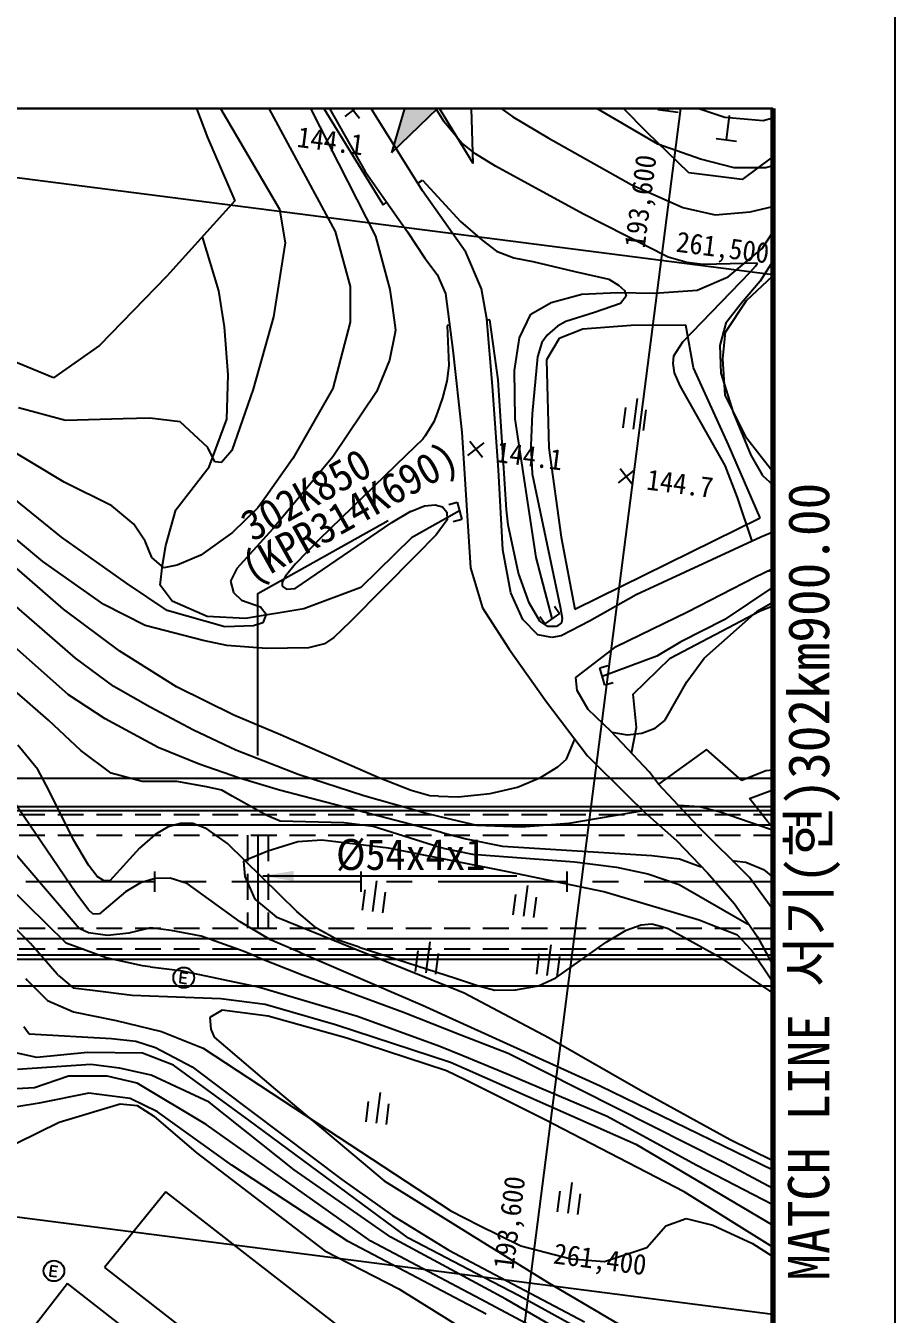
# Model space of a CAD drawing. Header units: millimetres. Extents: x 4198 to 4994, y 1103 to 1807.
# Drawn here: x 4909.5 to 4993.9, y 1431 to 1556 of the extents above; entities that cross this region are included whole.
import ezdxf
from ezdxf.enums import TextEntityAlignment as Align
from ezdxf.xclip import XClip

# ---------------------------------------------------------------- set-up
doc = ezdxf.new("R2010")
doc.units = ezdxf.units.MM
doc.header["$LTSCALE"] = 10
doc.header["$MEASUREMENT"] = 0
doc.header["$XCLIPFRAME"] = 2
for name, pattern in [('A-CENTR01', [2, 1.25, -0.25, 0.25, -0.25]), ('CENTER', [2, 1.25, -0.25, 0.25, -0.25]), ('HIDDEN', [0.375, 0.25, -0.125])]:
    doc.linetypes.add(name, pattern=pattern)
for name, color, linetype in [('TN-MACL', 6, 'A-CENTR01'), ('TZ-BASE', 253, 'Continuous'), ('TZ-CABL', 4, 'Continuous')]:
    doc.layers.add(name, color=color, linetype=linetype)
doc.layers.add('TX-PAPR', color=2, linetype='Continuous', plot=False)
doc.styles.add('HANA', font='GulimChe.ttf')
doc.styles.get("Standard").update_dxf_attribs({"font": 'GulimChe.ttf'})
doc.linetypes.add('ZIGZAG', pattern='A,0.0001,-0.2,[131,ltypeshp.shx,S=0.2,R=0,X=-0.2,Y=0],-0.4,[131,ltypeshp.shx,S=0.2,R=180,X=0.2,Y=0],-0.2', length=0.8001)
doc.dimstyles.get("Standard").update_dxf_attribs({"dimtxt": 0.18, "dimasz": 0.18, "dimexe": 0.18, "dimexo": 0.0625, "dimgap": 0.09, "dimtad": 0, "dimtih": 1, "dimtoh": 1, "dimdec": 4, "dimzin": 0, "dimdsep": 46, "dimtxsty": 'Standard', "dimcen": 0.09, "dimadec": 0, "dimazin": 0, "dimtfac": 1, "dimtdec": 4, "dimtofl": 0, "dimtmove": 0, "dimatfit": 3, "dimfxl": 0, "dimtolj": 1, "dimtzin": 0, "dimarcsym": 0})

# ---------------------------------------------------------------- blocks, each defined once
blk = doc.blocks.new('JD-DFHDH6GH34GH7')
at = {"layer": 'TZ-BASE'}
for p, q in [((658.93, -175), (700, 144.59)), ((80, 138.55), (700, 58.88)), ((670.16, 94.96), (662.97, 70.68)), ((670.9, 69.65), (670.16, 94.96)), ((643.67, 88.86, 142), (652.67, 72.04, 142)), ((668.08, 73.7, 145), (660.13, 86.8, 145)), ((642.09, 80.05, 140.17), (645.14, 72.19, 140.17)), ((687.75, 72.69, 147.54), (681.23, 79.4, 147.54)), ((655.91, 76.84, 145.85), (660.44, 68.89, 145.85)), ((661.28, 74.57, 138.32), (660.01, 76.61, 138.32)), ((688.83, 71.52, 147), (679.77, 76.85, 147)), ((689.81, 74.76, 148.78), (690.11, 77.14, 148.78)), ((645.8, 75.99, 141), (652.13, 65.22, 141)), ((654.76, 75.75, 143), (661.42, 62.61, 143)), ((656.41, 75, 144), (662.11, 65.74, 144)), ((658.48, 74.23, 144.06), (660.07, 75.45, 144.06)), ((658.66, 75.63, 144.06), (659.89, 74.05, 144.06)), ((667.58, 75.12), (662.97, 70.68)), ((670.9, 69.65), (667.58, 75.12)), ((673.05, 75.41, 146), (674.75, 74.17, 146)), ((695.32, 74.12, 148), (691.42, 75.43, 148)), ((666, 67, 138.32), (661.28, 74.57, 138.32)), ((674.75, 74.17, 146), (678.2, 72.13, 146)), ((688.82, 74.89, 148.78), (690.8, 74.63, 148.78)), ((699.06, 73.78, 148), (695.32, 74.12, 148)), ((695.48, 71.94, 148.43), (695.79, 74.32, 148.43)), ((700, 74.04, 148), (699.06, 73.78, 148)), ((669.73, 71.7, 145), (668.08, 73.7, 145)), ((691.83, 68.74, 147.54), (687.75, 72.69, 147.54)), ((645.14, 72.19, 140.17), (647.79, 66.02, 140.17)), ((652.67, 72.04, 142), (657.52, 63.05, 142)), ((671.14, 70.59, 145), (669.73, 71.7, 145)), ((678.2, 72.13, 146), (686.23, 67.62, 146)), ((692.97, 70.07, 147), (688.83, 71.52, 147)), ((694.49, 72.07, 148.43), (696.47, 71.81, 148.43)), ((673.08, 69.4, 145), (671.14, 70.59, 145)), ((696.23, 69.23, 147), (692.97, 70.07, 147)), ((699.93, 70.26, 147.54), (697.02, 68.1, 147.54)), ((700, 70.6, 147.54), (699.93, 70.26, 147.54)), ((660.44, 68.89, 145.85), (662.03, 66.61, 145.85)), ((681.54, 64.77, 145), (673.08, 69.4, 145)), ((697.02, 68.1, 147.54), (691.83, 68.74, 147.54)), ((699.32, 69.25, 147), (696.23, 69.23, 147)), ((700, 69.44, 147), (699.32, 69.25, 147)), ((665.54, 67.75, 144), (666, 68.03, 144)), ((666, 68.03, 144), (669.68, 64.03, 144)), ((686.23, 67.62, 146), (691.24, 65.38, 146)), ((662.03, 66.61, 145.85), (664.53, 63.02, 145.85)), ((670.19, 61.06, 138.32), (666, 67, 138.32)), ((647.79, 66.02, 140.17), (641.17, 58.73, 140.17)), ((652.13, 65.22, 141), (652.66, 61.95, 141)), ((662.11, 65.74, 144), (662.17, 65.66, 144)), ((662.17, 65.66, 144), (662.53, 65.89, 144)), ((691.24, 65.38, 146), (694.39, 64.69, 146)), ((697.79, 64.96, 146), (700, 65.48, 146)), ((669.68, 64.03, 144), (671.77, 62.22, 144)), ((683.64, 63.71, 145), (681.54, 64.77, 145)), ((694.39, 64.69, 146), (697.79, 64.96, 146)), ((646.22, 57.29, 140.55), (644.63, 62.53, 140.55)), ((657.52, 63.05, 142), (658.98, 57.71, 142)), ((661.42, 62.61, 143), (662.81, 57.43, 143)), ((664.53, 63.02, 145.85), (666.23, 60.49, 145.85)), ((689.83, 60.56, 145), (683.64, 63.71, 145)), ((698.97, 61.42, 143.69), (700, 63, 143.69)), ((652.66, 61.95, 141), (651.53, 54.8, 141)), ((671.77, 62.22, 144), (673.18, 61.15, 144)), ((695.66, 58.65, 143.69), (698.97, 61.42, 143.69)), ((666.23, 60.49, 145.85), (667.4, 58.9, 145.85)), ((671.71, 57.5, 138.32), (670.19, 61.06, 138.32)), ((673.18, 61.15, 144), (674.86, 60.5, 144)), ((674.86, 60.5, 144), (676.69, 60.15, 144)), ((676.69, 60.15, 144), (680.76, 59.19, 144)), ((691.63, 60.05, 145), (689.83, 60.56, 145)), ((693.21, 59.86, 145), (691.63, 60.05, 145)), ((698.5, 60, 145), (693.21, 59.86, 145)), ((698.32, 59.69, 145), (698.5, 60, 145)), ((700, 60.18, 146), (698.75, 58.24, 146)), ((667.4, 58.9, 145.85), (668.23, 57.04, 145.85)), ((680.76, 59.19, 144), (684.08, 58.43, 144)), ((691.24, 52.36, 145), (697.79, 59.11, 145)), ((697.42, 56.37, 147.6), (700, 58.75, 147.6)), ((697.79, 59.11, 145), (698.32, 59.69, 145)), ((641.17, 58.73, 140.17), (634.64, 52.01, 140.17)), ((658.98, 57.71, 142), (658.97, 54.28, 142)), ((672.24, 54.6, 138.32), (671.71, 57.5, 138.32)), ((684.08, 58.43, 144), (685, 57.87, 144)), ((685, 57.87, 144), (685.6, 57.35, 144)), ((692.65, 57.37, 143.69), (695.66, 58.65, 143.69)), ((698.75, 58.24, 146), (696.93, 56.09, 146)), ((646.79, 53.82, 140.55), (646.22, 57.29, 140.55)), ((662.81, 57.43, 143), (663.07, 55.65, 143)), ((668.23, 57.04, 145.85), (668.95, 51.54, 145.85)), ((678.49, 56.19, 143.69), (681.46, 56.98, 143.69)), ((681.46, 56.98, 143.69), (684.92, 57.14, 143.69)), ((684.92, 57.14, 143.69), (688.51, 57.08, 143.69)), ((685.75, 56.78, 144), (685.22, 56.07, 144)), ((685.6, 57.35, 144), (685.75, 56.78, 144)), ((688.51, 57.08, 143.69), (692.65, 57.37, 143.69)), ((695.4, 53.29, 147.6), (697.42, 56.37, 147.6)), ((663.07, 55.65, 143), (663.38, 53.5, 143)), ((675.4, 52.74, 143.69), (676.5, 55.03, 143.69)), ((676.5, 55.03, 143.69), (678.49, 56.19, 143.69)), ((682.67, 55.19, 144), (679.91, 54.33, 144)), ((685.22, 56.07, 144), (682.67, 55.19, 144)), ((696.93, 56.09, 146), (695.42, 54.17, 146)), ((630.17, 48.87, 140.17), (617.05, 54.25, 140.17)), ((647.13, 49.16, 140.55), (646.79, 53.82, 140.55)), ((651.53, 54.8, 141), (649.55, 47.76, 141)), ((658.97, 54.28, 142), (657.28, 47.84, 142)), ((668.63, 53.97, 144), (668.38, 53.93, 144)), ((668.38, 53.93, 144), (668.55, 50.05, 144)), ((672.8, 48.07, 138.32), (672.24, 54.6, 138.32)), ((672.54, 54.5, 144), (672.25, 54.46, 144)), ((673.34, 48.66, 144), (672.54, 54.5, 144)), ((679.08, 53.88, 144), (678.09, 53.02, 144)), ((679.91, 54.33, 144), (679.08, 53.88, 144)), ((686.25, 53.93, 144.63), (681.54, 53.59, 144.63)), ((691.55, 53.99, 144.63), (686.25, 53.93, 144.63)), ((692.3, 49.84, 144.63), (691.55, 53.99, 144.63)), ((695.42, 54.17, 146), (694.86, 52, 146)), ((663.3, 53.13, 143), (662.79, 50.57, 143)), ((663.38, 53.5, 143), (663.3, 53.13, 143)), ((674.93, 49.57, 143.69), (675.4, 52.74, 143.69)), ((678.09, 53.02, 144), (677.56, 52.31, 144)), ((679.24, 52.69, 144.63), (678.04, 50.61, 144.63)), ((681.54, 53.59, 144.63), (679.24, 52.69, 144.63)), ((695.13, 50.7, 147.6), (695.4, 53.29, 147.6)), ((634.64, 52.01, 140.17), (630.17, 48.87, 140.17)), ((668.95, 51.54, 145.85), (669.81, 43.61, 145.85)), ((677.56, 52.31, 144), (677.16, 50.92, 144)), ((690.39, 50.99, 145), (691.24, 52.36, 145)), ((694.86, 52, 146), (694.94, 49.32, 146)), ((662.79, 50.57, 143), (661.53, 47.51, 143)), ((668.55, 50.05, 144), (668.35, 48.53, 144)), ((677.16, 50.92, 144), (676.63, 45.39, 144)), ((678.04, 50.61, 144.63), (678.25, 42.09, 144.63)), ((690.31, 50.26, 145), (690.39, 50.99, 145)), ((690.45, 49.35, 145), (690.31, 50.26, 145)), ((695.38, 47.2, 147.6), (695.13, 50.7, 147.6)), ((646.99, 44.86, 140.55), (647.13, 49.16, 140.55)), ((674.98, 44.88, 143.69), (674.93, 49.57, 143.69)), ((691, 48.1, 145), (690.45, 49.35, 145)), ((695.69, 42.37, 144.63), (692.3, 49.84, 144.63)), ((694.94, 49.32, 146), (696.13, 45.52, 146)), ((649.55, 47.76, 141), (647.49, 41.81, 141)), ((657.28, 47.84, 142), (653.41, 41.05, 142)), ((661.53, 47.51, 143), (657.29, 41.19, 143)), ((668.35, 48.53, 144), (667.93, 46.93, 144)), ((673.38, 39.95, 138.32), (672.8, 48.07, 138.32)), ((674.14, 36.06, 144), (673.34, 48.66, 144)), ((695.36, 40.35, 145), (691, 48.1, 145)), ((667.93, 46.93, 144), (667.41, 45.45, 144)), ((686.83, 46.87, 150.2), (686.45, 43.89, 150.2)), ((697.48, 42.99, 147.6), (695.38, 47.2, 147.6)), ((631.34, 44.74, 141), (626.78, 45.97, 141)), ((667.41, 45.45, 144), (667.08, 44.61, 144)), ((676.63, 45.39, 144), (676.49, 42.3, 144)), ((685.46, 44.02, 150.2), (685.71, 46, 150.2)), ((687.44, 43.77, 150.2), (687.7, 45.75, 150.2)), ((696.13, 45.52, 146), (697.85, 41.37, 146)), ((636.94, 44.88, 141), (631.34, 44.74, 141)), ((639.53, 44.97, 141), (636.94, 44.88, 141)), ((642.49, 44.59, 141), (639.53, 44.97, 141)), ((645.17, 42.1, 141), (642.49, 44.59, 141)), ((645.28, 40.25, 140.55), (646.99, 44.86, 140.55)), ((667.08, 44.61, 144), (666.25, 43.23, 144)), ((677.01, 31.43, 143.69), (674.98, 44.88, 143.69)), ((631.16, 26.44, 145), (611.92, 43.09, 145)), ((631.22, 38.75, 142), (624.84, 42.57, 142)), ((666.03, 42.93, 144), (664.41, 41.36, 144)), ((666.25, 43.23, 144), (666.03, 42.93, 144)), ((669.81, 43.61, 145.85), (670.28, 36.01, 145.85)), ((670.4, 41.34, 144.12), (671.99, 42.56, 144.12)), ((670.58, 42.74, 144.12), (671.81, 41.16, 144.12)), ((700, 39.76, 147.6), (697.48, 42.99, 147.6)), ((632.33, 21.67, 146), (609.25, 41.72, 146)), ((645.85, 40.73, 141), (645.17, 42.1, 141)), ((647.49, 41.81, 141), (646.49, 40.65, 141)), ((664.41, 41.36, 144), (655.99, 33.21, 144)), ((676.49, 42.3, 144), (676.64, 39.55, 144)), ((678.25, 42.09, 144.63), (679.44, 33.41, 144.63)), ((698.77, 35.29, 144.63), (695.69, 42.37, 144.63)), ((697.85, 41.37, 146), (699, 39.4, 146)), ((642.07, 36.06, 140.55), (645.28, 40.25, 140.55)), ((646.49, 40.65, 141), (645.85, 40.73, 141)), ((653.41, 41.05, 142), (650.78, 37.31, 142)), ((657.29, 41.19, 143), (651.46, 34.22, 143)), ((685.18, 40.08, 144.75), (686.4, 38.5, 144.75)), ((696.55, 37.25, 145), (695.36, 40.35, 145)), ((630.96, 33.42, 143), (623.38, 39.54, 143)), ((635.86, 36.44, 142), (631.22, 38.75, 142)), ((673.78, 32.18, 138.32), (673.38, 39.95, 138.32)), ((676.64, 39.55, 144), (679.35, 26.66, 144)), ((685, 38.68, 144.75), (686.58, 39.9, 144.75)), ((699, 39.4, 146), (700, 38.49, 146)), ((80, 37.73), (700, -41.95)), ((631.64, 18.11, 147), (609.77, 37.58, 147)), ((629.16, 31.07, 144), (621.79, 37.17, 144)), ((637.99, 34.66, 142), (635.86, 36.44, 142)), ((650.01, 36.26, 142), (647.55, 33.86, 142)), ((650.78, 37.31, 142), (650.01, 36.26, 142)), ((664.92, 35.95, 144), (666.19, 36.44, 144)), ((666.19, 36.44, 144), (667.22, 36.56, 144)), ((667.22, 36.56, 144), (667.92, 36.36, 144)), ((667.92, 36.36, 144), (668.36, 35.83, 144)), ((668.54, 36.59, 140.55), (669.37, 36.8, 140.55)), ((669.37, 36.8, 140.55), (669.8, 35.12, 140.55)), ((697.97, 33.02, 145), (696.55, 37.25, 145)), ((641.1, 32.6, 140.55), (642.07, 36.06, 140.55)), ((663.01, 34.85, 144), (664.85, 35.93, 144)), ((664.85, 35.93, 144), (664.92, 35.95, 144)), ((669.59, 35.96, 140.55), (665.16, 33.47, 140.55)), ((668.38, 35.09, 144), (667.33, 33.64, 144)), ((668.36, 35.83, 144), (668.38, 35.09, 144)), ((669.8, 35.12, 140.55), (668.97, 34.9, 140.55)), ((670.28, 36.01, 145.85), (670.64, 30.44, 145.85)), ((674.31, 34.61, 144), (674.14, 36.06, 144)), ((680.76, 26.44, 144.63), (698.77, 35.29, 144.63)), ((639.07, 33.02, 142), (637.99, 34.66, 142)), ((647.55, 33.86, 142), (644.48, 31.68, 142)), ((651.46, 34.22, 143), (647.96, 30.37, 143)), ((653.65, 28.43, 144), (663.01, 34.85, 144)), ((675.31, 29.91, 144), (674.31, 34.61, 144)), ((700, 33.89, 138.32), (698.83, 33.41, 138.32)), ((637.26, 28.96, 143), (630.96, 33.42, 143)), ((639.72, 31.43, 142), (639.07, 33.02, 142)), ((640.75, 30.7, 140.55), (641.1, 32.6, 140.55)), ((655.99, 33.21, 144), (653.63, 30.79, 144)), ((664.92, 33.34, 140.55), (660, 28.53, 140.55)), ((665.16, 33.47, 140.55), (664.92, 33.34, 140.55)), ((667.33, 33.64, 144), (665.33, 31.62, 144)), ((679.44, 33.41, 144.63), (680.76, 26.44, 144.63)), ((698.83, 33.41, 138.32), (686.74, 27.81, 138.32)), ((640.88, 30.43, 142), (639.72, 31.43, 142)), ((644.48, 31.68, 142), (642.2, 30.69, 142)), ((665.33, 31.62, 144), (659.02, 25.22, 144)), ((674.57, 28.03, 138.32), (673.78, 32.18, 138.32)), ((678.58, 25.51, 143.69), (677.01, 31.43, 143.69)), ((635.06, 26.88, 144), (629.16, 31.07, 144)), ((640.52, 28.76, 140.55), (640.75, 30.7, 140.55)), ((642.2, 30.69, 142), (640.88, 30.43, 142)), ((647.96, 30.37, 143), (647.37, 29.16, 143)), ((653.63, 30.79, 144), (652.69, 29.64, 144)), ((670.64, 30.44, 145.85), (671.81, 26.57, 145.85)), ((698.25, 29.54, 152.62), (700, 30.36, 152.62)), ((699.44, 30.08, 145), (699.41, 30.08, 145)), ((700, 30.19, 145), (699.44, 30.08, 145)), ((641.21, 26.31, 143), (637.26, 28.96, 143)), ((641.69, 27.22, 140.55), (640.52, 28.76, 140.55)), ((647.37, 29.16, 143), (647.66, 28.05, 143)), ((652.69, 29.64, 144), (652.37, 29.05, 144)), ((652.37, 29.05, 144), (652.38, 28.66, 144)), ((676.33, 27.05, 144), (675.31, 29.91, 144)), ((691.72, 26.17, 152.62), (698.25, 29.54, 152.62)), ((647.66, 28.05, 143), (648.42, 27.31, 143)), ((652.38, 28.66, 144), (652.81, 28.38, 144)), ((652.81, 28.38, 144), (653.65, 28.43, 144)), ((660, 28.53, 140.55), (654.48, 26.46, 140.55)), ((675.73, 25.42, 138.32), (674.57, 28.03, 138.32)), ((686.74, 27.81, 138.32), (682.19, 25.28, 138.32)), ((700, 28.56, 143.69), (695.28, 25.4, 143.69)), ((636.61, 22.36, 145), (631.16, 26.44, 145)), ((639.09, 24.86, 144), (635.06, 26.88, 144)), ((646.8, 24.73, 143), (641.21, 26.31, 143)), ((645.1, 25.71, 140.55), (641.69, 27.22, 140.55)), ((648.42, 27.31, 143), (650.27, 26.65, 143)), ((654.48, 26.46, 140.55), (648.83, 25.53, 140.55)), ((650.27, 26.65, 143), (650.82, 25.93, 143)), ((671.81, 26.57, 145.85), (674.39, 22.55, 145.85)), ((677.38, 25.26, 144), (676.33, 27.05, 144)), ((678.8, 26.71, 143.69), (679.29, 26.01, 143.69)), ((679.35, 26.66, 144), (679.55, 25.56, 144)), ((690.04, 21.68, 145.78), (698.77, 26.27, 145.78)), ((693.34, 21.69, 145), (698.46, 26.25, 145)), ((698.46, 26.25, 145), (700, 27.11, 145)), ((698.77, 26.27, 145.78), (700, 26.74, 145.78)), ((648.83, 25.53, 140.55), (645.1, 25.71, 140.55)), ((650.5, 25.11, 143), (649.6, 24.8, 143)), ((650.82, 25.93, 143), (650.5, 25.11, 143)), ((659.02, 25.22, 144), (657.38, 23.68, 144)), ((677.19, 23.94, 138.32), (675.73, 25.42, 138.32)), ((677.87, 25, 143.69), (677.38, 25.7, 143.69)), ((678.16, 24.75, 144), (677.38, 25.26, 144)), ((679.29, 26.01, 143.69), (677.87, 25, 143.69)), ((679.47, 25.09, 144), (679.01, 24.74, 144)), ((682.19, 25.28, 138.32), (679.44, 23.85, 138.32)), ((679.55, 25.56, 144), (679.47, 25.09, 144)), ((684.78, 22.81, 152.62), (691.72, 26.17, 152.62)), ((695.28, 25.4, 143.69), (691.07, 23.26, 143.69)), ((644.72, 23.38, 144), (639.09, 24.86, 144)), ((649.6, 24.8, 143), (646.8, 24.73, 143)), ((678.55, 23.67, 138.32), (677.19, 23.94, 138.32)), ((679.01, 24.74, 144), (678.16, 24.75, 144)), ((679.44, 23.85, 138.32), (678.55, 23.67, 138.32)), ((647.01, 22.91, 144), (644.72, 23.38, 144)), ((650.84, 22.63, 144), (647.01, 22.91, 144)), ((654.93, 22.68, 144), (650.84, 22.63, 144)), ((656.47, 23.06, 144), (654.93, 22.68, 144)), ((657.38, 23.68, 144), (656.47, 23.06, 144)), ((674.39, 22.55, 145.85), (678.02, 17.43, 145.85)), ((680.87, 19.79, 152.62), (684.78, 22.81, 152.62)), ((691.07, 23.26, 143.69), (688.72, 21.87, 143.69)), ((636.03, 18.92, 146), (632.33, 21.67, 146)), ((642.11, 18.91, 145), (636.61, 22.36, 145)), ((688.72, 21.87, 143.69), (683.44, 19.9, 143.69)), ((686.42, 18.2, 145.78), (690.04, 21.68, 145.78)), ((691.65, 19.38, 145), (693.34, 21.69, 145)), ((629.71, 15.66, 148), (623.84, 20.76, 148)), ((683.19, 20.73, 143.69), (684.01, 20.97, 143.69)), ((683.68, 19.06, 143.69), (683.19, 20.73, 143.69)), ((639.56, 16.92, 146), (636.03, 18.92, 146)), ((647.7, 16.14, 145), (642.11, 18.91, 145)), ((681, 18.54, 152.62), (680.87, 19.79, 152.62)), ((684.5, 19.3, 143.69), (683.68, 19.06, 143.69)), ((689.52, 15.64, 145), (691.65, 19.38, 145)), ((635.21, 15.79, 147), (631.64, 18.11, 147)), ((682.08, 16.7, 152.62), (681, 18.54, 152.62)), ((686.77, 14.96, 145.78), (686.42, 18.2, 145.78)), ((643.77, 14.69, 146), (639.56, 16.92, 146)), ((678.02, 17.43, 145.85), (681.99, 12.2, 145.85)), ((684.31, 14.57, 152.62), (682.08, 16.7, 152.62)), ((632.85, 12.73, 148), (629.71, 15.66, 148)), ((640.33, 13.03, 147), (635.21, 15.79, 147)), ((652.21, 14.25, 145), (647.7, 16.14, 145)), ((688.57, 14.88, 145), (689.52, 15.64, 145)), ((647.87, 12.76, 146), (643.77, 14.69, 146)), ((661.76, 10.06, 145), (652.21, 14.25, 145)), ((679.97, 11.89, 145), (680.76, 13.83, 145)), ((688.02, 10.63, 152.62), (684.31, 14.57, 152.62)), ((684.37, 14.51, 145), (685.86, 14.23, 145)), ((685.86, 14.23, 145), (687.29, 14.39, 145)), ((686.27, 12.48, 145.78), (686.77, 14.96, 145.78)), ((687.29, 14.39, 145), (688.57, 14.88, 145)), ((628.68, 10.88, 149), (626.73, 13.23, 149)), ((635.79, 10.52, 148), (632.85, 12.73, 148)), ((644.33, 11.39, 147), (640.33, 13.03, 147)), ((653.94, 10.41, 146), (647.87, 12.76, 146)), ((693.54, 12.83, 145.78), (688.91, 9.45, 145.78)), ((696.98, 9.81, 145.78), (693.54, 12.83, 145.78)), ((648.23, 10.05, 147), (644.33, 11.39, 147)), ((679.13, 11.14, 145), (679.97, 11.89, 145)), ((681.99, 12.2, 145.85), (685.92, 8.34, 145.85)), ((700, 10), (427.72, 10)), ((700, 10), (427.72, 10)), ((629.73, 8.89, 149), (628.68, 10.88, 149)), ((638.78, 9.72, 148), (635.79, 10.52, 148)), ((652.11, 8.87, 147), (648.23, 10.05, 147)), ((660.3, 8.32, 146), (653.94, 10.41, 146)), ((664.89, 8.83, 145), (661.76, 10.06, 145)), ((675.21, 9.18, 145), (677.43, 10.11, 145)), ((677.43, 10.11, 145), (679.13, 11.14, 145)), ((688.91, 9.45, 145.49), (688.02, 10.63, 145.49)), ((699.32, 10.76, 145.78), (696.98, 9.81, 145.78)), ((700, 10.82, 145.78), (699.32, 10.76, 145.78)), ((632.36, -1.08, 150), (625.06, 9.62, 150)), ((632.11, 4.06, 149), (629.73, 8.89, 149)), ((642.15, 9.71, 148), (638.78, 9.72, 148)), ((645.03, 9.2, 148), (642.15, 9.71, 148)), ((646.53, 8.86, 148), (645.03, 9.2, 148)), ((647.52, 8.29, 148), (646.53, 8.86, 148)), ((667.87, 4.77, 147), (652.11, 8.87, 147)), ((666.72, 8.34, 145), (664.89, 8.83, 145)), ((672.56, 8.55, 145), (675.21, 9.18, 145)), ((692.71, 5.37, 145.49), (688.91, 9.45, 145.49)), ((697.72, 8.08, 146.18), (700, 8.92, 146.18)), ((650.89, 6.41, 148), (647.52, 8.29, 148)), ((666.25, 6.64, 146), (660.3, 8.32, 146)), ((667.53, 8.31, 145), (666.72, 8.34, 145)), ((667.53, 8.31, 145), (669.46, 8.23, 145)), ((669.46, 8.23, 145), (672.56, 8.55, 145)), ((685.92, 8.34, 154.09), (687.55, 6.73, 154.09)), ((699.49, 5.81, 146.18), (697.72, 8.08, 146.18)), ((415.8, 7.3), (700, 7.3)), ((415.8, 6.9), (700, 6.9)), ((632.68, -4.54, 151), (622.99, 6.75, 151)), ((652.18, 5.87, 148), (650.89, 6.41, 148)), ((667.72, 6.3, 146), (666.25, 6.64, 146)), ((671.27, 5.46, 146), (667.72, 6.3, 146)), ((687.4, 6.87, 146), (680.18, 5.63, 146)), ((687.55, 6.73, 154.09), (690.64, 3.98, 154.09)), ((692.87, 7.27, 146), (690.82, 7.39, 146)), ((694.77, 6.79, 146), (692.87, 7.27, 146)), ((699.76, 5.05, 146), (694.77, 6.79, 146)), ((627.95, -5.98, 153), (616.37, 5.4, 153)), ((641.31, 5.33, 149), (640.04, 4.58, 149)), ((642.52, 5.65, 149), (641.31, 5.33, 149)), ((643.72, 5.63, 149), (642.52, 5.65, 149)), ((645.07, 5.12, 149), (643.72, 5.63, 149)), ((647.06, 3.71, 149), (645.07, 5.12, 149)), ((658.36, 5.72, 148), (652.18, 5.87, 148)), ((661.21, 5.35, 148), (658.36, 5.72, 148)), ((667.69, 3.31, 148), (661.21, 5.35, 148)), ((675.61, 5.29, 146), (671.27, 5.46, 146)), ((680.18, 5.63, 146), (675.61, 5.29, 146)), ((697.73, 0.4, 145.49), (692.71, 5.37, 145.49)), ((700, 5.24, 146.18), (699.49, 5.81, 146.18)), ((700, 5.18, 146), (699.76, 5.05, 146)), ((633.58, 1.6, 149), (632.11, 4.06, 149)), ((640.04, 4.58, 149), (638.53, 3.25, 149)), ((653.9, 3.85, 148.04), (650.98, 2.97, 148.04)), ((656.24, 4.02, 148.04), (653.9, 3.85, 148.04)), ((662.69, 3.24, 148.04), (656.24, 4.02, 148.04)), ((667.87, 4.77, 147), (670.24, 4.16, 147)), ((670.24, 4.16, 147), (673.76, 3.43, 147)), ((690.64, 3.98, 154.09), (693.66, 0.86, 154.09)), ((638.53, 3.25, 149), (635.66, 0.08, 149)), ((653.8, -2.9, 149), (647.06, 3.71, 149)), ((650.98, 2.97, 148.04), (648.61, 2, 148.04)), ((668.11, 2.18, 148.04), (662.69, 3.24, 148.04)), ((668.01, 3.25, 148), (667.69, 3.31, 148)), ((668.01, 3.25, 148), (670.84, 2.68, 148)), ((670.84, 2.68, 148), (680.74, 1.92, 148)), ((673.76, 3.43, 147), (688.24, 2.54, 147)), ((688.24, 2.54, 147), (690.93, 2.21, 147)), ((634.42, 0.51, 149), (633.58, 1.6, 149)), ((648.61, 2, 148.04), (648.76, 0.5, 148.04)), ((674.26, 0.97, 148.04), (668.11, 2.18, 148.04)), ((680.74, 1.92, 148), (684.81, 1.42, 148)), ((684.81, 1.42, 148), (687.85, 0.77, 148)), ((690.93, 2.21, 147), (692.93, 1.46, 147)), ((692.93, 1.46, 147), (693.06, 1.48, 147)), ((696.12, 2, 147), (696.24, 2.02, 147)), ((696.24, 2.02, 147), (697.38, 1.9, 147)), ((697.38, 1.9, 147), (699.07, 1.17, 147)), ((635.03, 0.13, 149), (634.42, 0.51, 149)), ((635.66, 0.08, 149), (635.03, 0.13, 149)), ((640.06, 0.32, 150), (638.62, -0.1, 150)), ((640, 1), (640, -1)), ((641.49, 0.33, 150), (640.06, 0.32, 150)), ((643.17, -0.17, 150), (641.49, 0.33, 150)), ((648.76, 0.5, 148.04), (649.72, -1.69, 148.04)), ((660, 1), (660, -1)), ((661.54, 0.09, 148.55), (661.15, -2.89, 148.55)), ((683.59, -0.98, 148.04), (674.26, 0.97, 148.04)), ((680, 1), (680, -1)), ((687.85, 0.77, 148), (690.9, -0.27, 148)), ((693.66, 0.86, 154.09), (696.27, -2.14, 154.09)), ((700, -2.69, 145.49), (697.73, 0.4, 145.49)), ((699.07, 1.17, 147), (700, 0.44, 147)), ((700, 1), (700, -1)), ((631.4, -5.95, 152), (625.69, -0.35, 152)), ((633.57, -2.74, 150), (632.36, -1.08, 150)), ((637.18, -0.98, 150), (634.64, -3.12, 150)), ((638.62, -0.1, 150), (637.18, -0.98, 150)), ((648.31, -3.88, 150), (643.17, -0.17, 150)), ((660.16, -2.76, 148.55), (660.42, -0.78, 148.55)), ((662.15, -3.02, 148.55), (662.4, -1.03, 148.55)), ((674.8, -3.22, 148.55), (675.06, -1.24, 148.55)), ((676.18, -0.38, 148.55), (675.8, -3.35, 148.55)), ((692.85, -3.72, 148.04), (683.59, -0.98, 148.04)), ((690.9, -0.27, 148), (697.25, -3.92, 148)), ((649.72, -1.69, 148.04), (651.8, -3.41, 148.04)), ((676.79, -3.48, 148.55), (677.04, -1.5, 148.55)), ((696.27, -2.14, 154.09), (697.5, -3.9, 154.09)), ((634.04, -3.14, 150), (633.57, -2.74, 150)), ((634.64, -3.12, 150), (634.04, -3.14, 150)), ((651.8, -3.41, 148.04), (659.2, -6.4, 148.04)), ((655.7, -4.5, 149), (653.8, -2.9, 149)), ((693.82, -4.11, 148.04), (692.85, -3.72, 148.04)), ((633.57, -4.97, 151), (632.68, -4.54, 151)), ((635.43, -5.21, 151), (633.57, -4.97, 151)), ((639.6, -4.49, 151), (637.49, -5, 151)), ((641.61, -4.75, 151), (639.6, -4.49, 151)), ((644.53, -5.28, 151), (641.61, -4.75, 151)), ((651.23, -5.64, 150), (648.31, -3.88, 150)), ((657.81, -5.67, 149), (655.7, -4.5, 149)), ((683.8, -5.87, 149), (685.77, -4.69, 149)), ((685.77, -4.69, 149), (686.22, -4.53, 149)), ((686.22, -4.53, 149), (687.22, -4.17, 149)), ((687.22, -4.17, 149), (688.26, -4.08, 149)), ((688.26, -4.08, 149), (689.21, -4.36, 149)), ((689.21, -4.36, 149), (689.82, -4.55, 149)), ((689.82, -4.55, 149), (694.7, -7.21, 149)), ((696.55, -5.19, 148.04), (693.82, -4.11, 148.04)), ((697.25, -3.92, 148), (697.52, -4.08, 148)), ((697.5, -3.9, 154.09), (698.5, -5.36, 154.09)), ((697.52, -4.08, 148), (697.66, -4.13, 148)), ((630.54, -8.98, 153), (627.95, -5.98, 153)), ((635.3, -7.39, 152), (631.4, -5.95, 152)), ((637.49, -5, 151), (635.43, -5.21, 151)), ((648.58, -6.74, 151), (644.53, -5.28, 151)), ((654.12, -6.88, 150), (651.23, -5.64, 150)), ((659.86, -6.34, 149), (657.81, -5.67, 149)), ((666.69, -5.85, 148.55), (666.31, -8.83, 148.55)), ((678.45, -6.13, 148.55), (678.07, -9.11, 148.55)), ((678.93, -9.33, 149), (683.8, -5.87, 149)), ((697.9, -6.6, 148.04), (696.55, -5.19, 148.04)), ((698.5, -5.36, 154.09), (700, -8.09, 154.09)), ((415.77, -7.1), (700, -7.1)), ((638.82, -8.16, 152), (635.3, -7.39, 152)), ((649.92, -7.28, 151), (648.58, -6.74, 151)), ((649.92, -7.28, 151), (654.41, -9.06, 151)), ((654.12, -6.88, 150), (665.98, -11.97, 150)), ((659.2, -6.4, 148.04), (661.86, -7.48, 148.04)), ((659.86, -6.34, 149), (669.2, -9.37, 149)), ((661.86, -7.48, 148.04), (669.31, -10.49, 148.04)), ((665.32, -8.7, 148.55), (665.57, -6.72, 148.55)), ((667.3, -8.96, 148.55), (667.56, -6.97, 148.55)), ((677.08, -8.98, 148.55), (677.33, -7, 148.55)), ((679.06, -9.24, 148.55), (679.31, -7.25, 148.55)), ((694.7, -7.21, 149), (700, -10.82, 149)), ((700, -9.73, 148.04), (697.9, -6.6, 148.04)), ((415.77, -7.5), (700, -7.5)), ((639.57, -8.25, 152), (638.82, -8.16, 152)), ((639.57, -8.25, 152), (642.52, -8.63, 152)), ((642.52, -8.63, 152), (650.17, -10.24, 152)), ((627.49, -9.39, 154), (627.64, -9.55, 154)), ((627.64, -9.55, 154), (629.59, -11.52, 154)), ((630.68, -9.09, 153), (630.54, -8.98, 153)), ((630.68, -9.09, 153), (632.1, -10.28, 153)), ((642.55, -8.82, 152.62), (642.43, -9.78, 152.62)), ((642.43, -9.78, 152.62), (643.09, -9.86, 152.62)), ((643.06, -9.37, 152.62), (642.49, -9.3, 152.62)), ((643.21, -8.91, 152.62), (642.55, -8.82, 152.62)), ((654.41, -9.06, 151), (664.15, -12.67, 151)), ((669.2, -9.37, 149), (671.34, -10.07, 149)), ((677.26, -10.09, 149), (678.93, -9.33, 149)), ((425.19, -10.1), (700, -10.1)), ((425.19, -10.1), (700, -10.1)), ((632.1, -10.28, 153), (633.96, -10.52, 153)), ((633.96, -10.52, 153), (637.82, -11.01, 153)), ((637.82, -11.01, 153), (641.26, -11.14, 153)), ((641.26, -11.14, 153), (646.42, -11.33, 153)), ((650.17, -10.24, 152), (659.7, -13.04, 152)), ((669.31, -10.49, 148.04), (670.05, -10.79, 148.04)), ((670.05, -10.79, 148.04), (678.27, -15.13, 148.04)), ((671.34, -10.07, 149), (673, -10.51, 149)), ((673, -10.51, 149), (675.02, -10.5, 149)), ((675.02, -10.5, 149), (677.26, -10.09, 149)), ((629.59, -11.52, 154), (632.12, -12.63, 154)), ((646.55, -12.45, 153.84), (645.36, -13.16, 153.84)), ((646.42, -11.33, 153), (650.74, -11.89, 153)), ((651.03, -13.05, 153.84), (646.55, -12.45, 153.84)), ((650.74, -11.89, 153), (657.56, -13.86, 153)), ((665.98, -11.97, 150), (669.6, -13.62, 150)), ((632.12, -12.63, 154), (636.25, -13.48, 154)), ((636.25, -13.48, 154), (640.67, -14.52, 154)), ((645.36, -13.16, 153.84), (645.44, -14.3, 153.84)), ((658.65, -15.17, 153.84), (651.03, -13.05, 153.84)), ((659.7, -13.04, 152), (667.66, -15.95, 152)), ((664.15, -12.67, 151), (669.72, -14.85, 151)), ((669.6, -13.62, 150), (683.23, -19.81, 150)), ((627.3, -14.06, 155), (627.83, -14.76, 155)), ((627.83, -14.76, 155), (635.82, -15.22, 155)), ((640.67, -14.52, 154), (644.7, -16.14, 154)), ((645.44, -14.3, 153.84), (645.76, -15.08, 153.84)), ((657.56, -13.86, 153), (668.71, -17.49, 153)), ((669.72, -14.85, 151), (674.32, -16.64, 151)), ((635.82, -15.22, 155), (638.19, -15.48, 155)), ((638.19, -15.48, 155), (640.08, -16.07, 155)), ((640.08, -16.07, 155), (643.64, -17.96, 155)), ((644.7, -16.14, 154), (668.74, -31.94, 154)), ((645.76, -15.08, 153.84), (651.72, -20.15, 153.84)), ((668.33, -18.33, 153.84), (658.65, -15.17, 153.84)), ((667.66, -15.95, 152), (669.91, -16.87, 152)), ((678.27, -15.13, 148.04), (687.16, -20.21, 148.04)), ((628.57, -17.05, 156), (625.05, -16.28, 156)), ((633.49, -16.58, 156), (628.57, -17.05, 156)), ((638.83, -16.64, 156), (633.49, -16.58, 156)), ((641.82, -17.81, 156), (638.83, -16.64, 156)), ((668.71, -17.49, 153), (670.02, -18.08, 153)), ((669.91, -16.87, 152), (674.37, -18.69, 152)), ((674.32, -16.64, 151), (695.26, -27.19, 151)), ((633.82, -17.72, 157), (626.69, -18.22, 157)), ((636.6, -18.08, 157), (633.82, -17.72, 157)), ((639.65, -18.78, 157), (636.6, -18.08, 157)), ((649.14, -23.14, 156), (641.82, -17.81, 156)), ((643.64, -17.96, 155), (658.16, -28.88, 155)), ((670.13, -19.23, 153.84), (668.33, -18.33, 153.84)), ((670.02, -18.08, 153), (686.69, -25.46, 153)), ((674.37, -18.69, 152), (683.9, -22.74, 152)), ((631.63, -18.85, 158), (628.34, -20, 158)), ((635.4, -18.87, 158), (631.63, -18.85, 158)), ((638.29, -19.55, 158), (635.4, -18.87, 158)), ((645, -23.55, 158), (638.29, -19.55, 158)), ((645.28, -21.39, 157), (639.65, -18.78, 157)), ((677.82, -23.06, 153.84), (670.13, -19.23, 153.84)), ((683.23, -19.81, 150), (700, -27.96, 150)), ((628.34, -20, 158), (624.86, -20.18, 158)), ((633.62, -20.52, 159), (628.78, -21.47, 159)), ((637.63, -21.04, 159), (633.62, -20.52, 159)), ((640.29, -22.32, 159), (637.63, -21.04, 159)), ((651.72, -20.15, 153.84), (662.27, -29.03, 153.84)), ((661.88, -20.44, 153.09), (661.5, -23.42, 153.09)), ((687.16, -20.21, 148.04), (695.86, -25, 148.04)), ((628.78, -21.47, 159), (623.97, -22.26, 159)), ((630.73, -23.32, 159.73), (636.64, -21.56, 159.73)), ((636.64, -21.56, 159.73), (638.29, -21.7, 159.73)), ((638.29, -21.7, 159.73), (639.92, -22.74, 159.73)), ((647.48, -27.48, 159), (640.29, -22.32, 159)), ((653.55, -27.95, 157), (645.28, -21.39, 157)), ((660.51, -23.29, 153.09), (660.76, -21.31, 153.09)), ((662.49, -23.54, 153.09), (662.74, -21.56, 153.09)), ((624.21, -26.54, 159.73), (630.73, -23.32, 159.73)), ((639.92, -22.74, 159.73), (644.04, -26.26, 159.73)), ((660.98, -34.87, 158), (645, -23.55, 158)), ((664.64, -34.56, 156), (649.14, -23.14, 156)), ((691.38, -30.07, 153.84), (677.82, -23.06, 153.84)), ((683.9, -22.74, 152), (692.56, -27.47, 152)), ((686.69, -25.46, 153), (700, -33.32, 153)), ((695.86, -25, 148.04), (700, -27.03, 148.04)), ((644.04, -26.26, 159.73), (656.5, -35.79, 159.73)), ((658.78, -34.9, 159), (647.48, -27.48, 159)), ((692.56, -27.47, 152), (700, -31.3, 152)), ((695.26, -27.19, 151), (700, -29.73, 151)), ((662.92, -34.49, 157), (653.55, -27.95, 157)), ((658.16, -28.88, 155), (663.08, -32.37, 155)), ((662.27, -29.03, 153.84), (671.6, -34.81, 153.84)), ((680.47, -29.17, 153.09), (680.09, -32.14, 153.09)), ((641.07, -30.07, 162.14), (635.12, -37.43, 162.14)), ((673.53, -55.26, 162.14), (641.07, -30.07, 162.14)), ((679.1, -32.01, 153.09), (679.35, -30.03, 153.09)), ((681.08, -32.27, 153.09), (681.34, -30.28, 153.09)), ((700, -35.45, 153.84), (691.38, -30.07, 153.84)), ((663.08, -32.37, 155), (668.55, -35.73, 155)), ((668.74, -31.94, 154), (671.46, -33.3, 154)), ((671.46, -33.3, 154), (675.53, -35.33, 154)), ((687.76, -35.49, 154), (689.6, -33.37, 154)), ((689.6, -33.37, 154), (691.57, -32.68, 154)), ((691.57, -32.68, 154), (694.16, -33.33, 154)), ((694.16, -33.33, 154), (698.02, -35.08, 154)), ((672.16, -41.96, 159), (658.78, -34.9, 159)), ((672.17, -40.79, 158), (660.98, -34.87, 158)), ((672.04, -39.38, 157), (662.92, -34.49, 157)), ((671.94, -38.38, 156), (664.64, -34.56, 156)), ((671.6, -34.81, 153.84), (678.12, -38.85, 153.84)), ((656.5, -35.79, 159.73), (663.69, -39.49, 159.73)), ((668.55, -35.73, 155), (671.86, -37.48, 155)), ((675.53, -35.33, 154), (680.39, -36.58, 154)), ((683.66, -36.84, 154), (687.76, -35.49, 154)), ((698.02, -35.08, 154), (700, -36.36, 154)), ((629.95, -37.26, 159.86), (629.83, -38.22, 159.86)), ((630.61, -37.35, 159.86), (629.95, -37.26, 159.86)), ((635.12, -37.43, 162.14), (672.71, -66.59, 162.14)), ((671.86, -37.48, 155), (681.71, -42.68, 155)), ((680.39, -36.58, 154), (683.66, -36.84, 154)), ((629.83, -38.22, 159.86), (630.49, -38.3, 159.86)), ((630.47, -37.81, 159.86), (629.89, -37.74, 159.86)), ((675.38, -40.18, 156), (671.94, -38.38, 156)), ((631.55, -38.97, 162.03), (626.27, -45.75, 162.03)), ((670, -68.96, 162.03), (631.55, -38.97, 162.03)), ((663.69, -39.49, 159.73), (670.29, -43.59, 159.73)), ((674.08, -40.48, 157), (672.04, -39.38, 157)), ((678.12, -38.85, 153.84), (691.38, -46.63, 153.84)), ((677.45, -43.58, 158), (672.17, -40.79, 158)), ((678.61, -43.1, 157), (674.08, -40.48, 157)), ((684.33, -45.09, 156), (675.38, -40.18, 156))]:
    blk.add_line(p, q, dxfattribs=at)
at = {"layer": 'TZ-BASE', "linetype": 'CENTER', "flags": 128}
blk.add_lwpolyline([(700, 0), (80, 0), (0, 0)], dxfattribs=at)
at = {"layer": 'TZ-BASE'}
for centre in [(642.82, -9.31, 152.62), (630.23, -37.75, 159.86)]:
    blk.add_circle(centre, 1, dxfattribs=at)
blk.add_solid([(667.58, 75.12), (670.16, 94.96), (662.97, 70.68)], dxfattribs=at)
at = {"layer": 'TZ-BASE', "style": 'HANA'}
for s, rotation, p in [('144.1', 352.6776, (653.74, 71.27, 144.06)), ('193,600', 82.6776, (687.55, 61.38)), ('261,500', 352.6776, (690.52, 61.11, 200)), ('144.1', 352.6776, (673.05, 40.71, 144.12)), ('144.7', 352.6776, (687.65, 38.04, 144.75)), ('193,600', 82.6776, (674.82, -37.68)), ('261,400', 352.6776, (678.61, -37.02))]:
    blk.add_text(s, height=2, rotation=rotation, dxfattribs=at).set_placement(p)

msp = doc.modelspace()

# ---------------------------------------------------------------- linework, layer by layer
at = {"layer": 'TN-MACL', "const_width": 0.5}
msp.add_lwpolyline([(4982.02, 1548), (4982.02, 1398)], dxfattribs=at)
at = {"layer": 'TX-PAPR'}
msp.add_lwpolyline([(4197.89, 1103.05), (4993.89, 1103.05), (4993.89, 1619.05), (4197.89, 1619.05)], close=True, dxfattribs=at)
at = {"layer": 'TX-PAPR', "flags": 128}
msp.add_lwpolyline([(4282.02, 1398), (4282.02, 1548), (4982.02, 1548), (4982.02, 1398), (4282.02, 1398)], dxfattribs=at)
at = {"layer": 'TZ-BASE', "flags": 128}
msp.add_lwpolyline([(4932.02, 1485.25), (4932.02, 1500.95), (4944.68, 1508.04)], dxfattribs=at)
at = {"layer": 'TZ-CABL', "linetype": 'HIDDEN'}
for points in [[(4668.87, 1479.5), (4982.01, 1479.5)], [(4669.12, 1478.5), (4982.01, 1478.5)], [(4668.87, 1477.5), (4982.01, 1477.5)], [(4931.02, 1477.5), (4931.03, 1468.5)], [(4933.02, 1477.5), (4933.03, 1468.5)], [(4668.88, 1468.5), (4982.02, 1468.5)], [(4669.13, 1467.5), (4982.02, 1467.5)], [(4668.88, 1466.5), (4982.02, 1466.5)]]:
    msp.add_lwpolyline(points, dxfattribs=at)
at = {"layer": 'TZ-CABL', "linetype": 'ZIGZAG', "ltscale": 0.5}
for points in [[(4669.12, 1478.5), (4982.01, 1478.5)], [(4932.02, 1477.5), (4932.03, 1468.5)], [(4669.13, 1467.5), (4982.02, 1467.5)]]:
    msp.add_lwpolyline(points, dxfattribs=at)

# ---------------------------------------------------------------- block references
at = {"layer": 'TZ-BASE'}
ref = msp.add_blockref('JD-DFHDH6GH34GH7', (4282.02, 1473), dxfattribs=at)
XClip(ref).set_block_clipping_path([(0.0000000001, -75), (700.0000000011, 75.0000000102)])

# ---------------------------------------------------------------- texts
at = {"layer": 'TN-MACL'}
msp.add_text('MATCH LINE 서기(현)302㎞900.00', height=4, rotation=90, dxfattribs=at).set_placement((4985.48, 1473), align=Align.MIDDLE_CENTER)
at = {"layer": 'TZ-BASE'}
for s, p in [('302K850', (4931.51, 1505.92)), ('(KPR314K690)', (4931.51, 1501.81))]:
    msp.add_text(s, height=3, rotation=29.2387, dxfattribs=at).set_placement(p)
msp.add_text('Ø54x4x1', height=3, rotation=0.0518, dxfattribs=at).set_placement((4946.87, 1475.64), align=Align.MIDDLE)

# ---------------------------------------------------------------- leaders
msp.add_leader([(4932.52, 1473.56), (4957.18, 1473.56)], dimstyle='Standard', override={"dimtxt": 3, "dimasz": 3, "dimexe": 2, "dimexo": 3, "dimgap": 1, "dimtad": 0, "dimtih": 0, "dimcen": 1, "dimaunit": 1, "dimadec": 8, "dimtix": 1, "dimtofl": 1, "dimtmove": 2, "dimtvp": 2}, dxfattribs=at)

doc.saveas('drawing.dxf')
